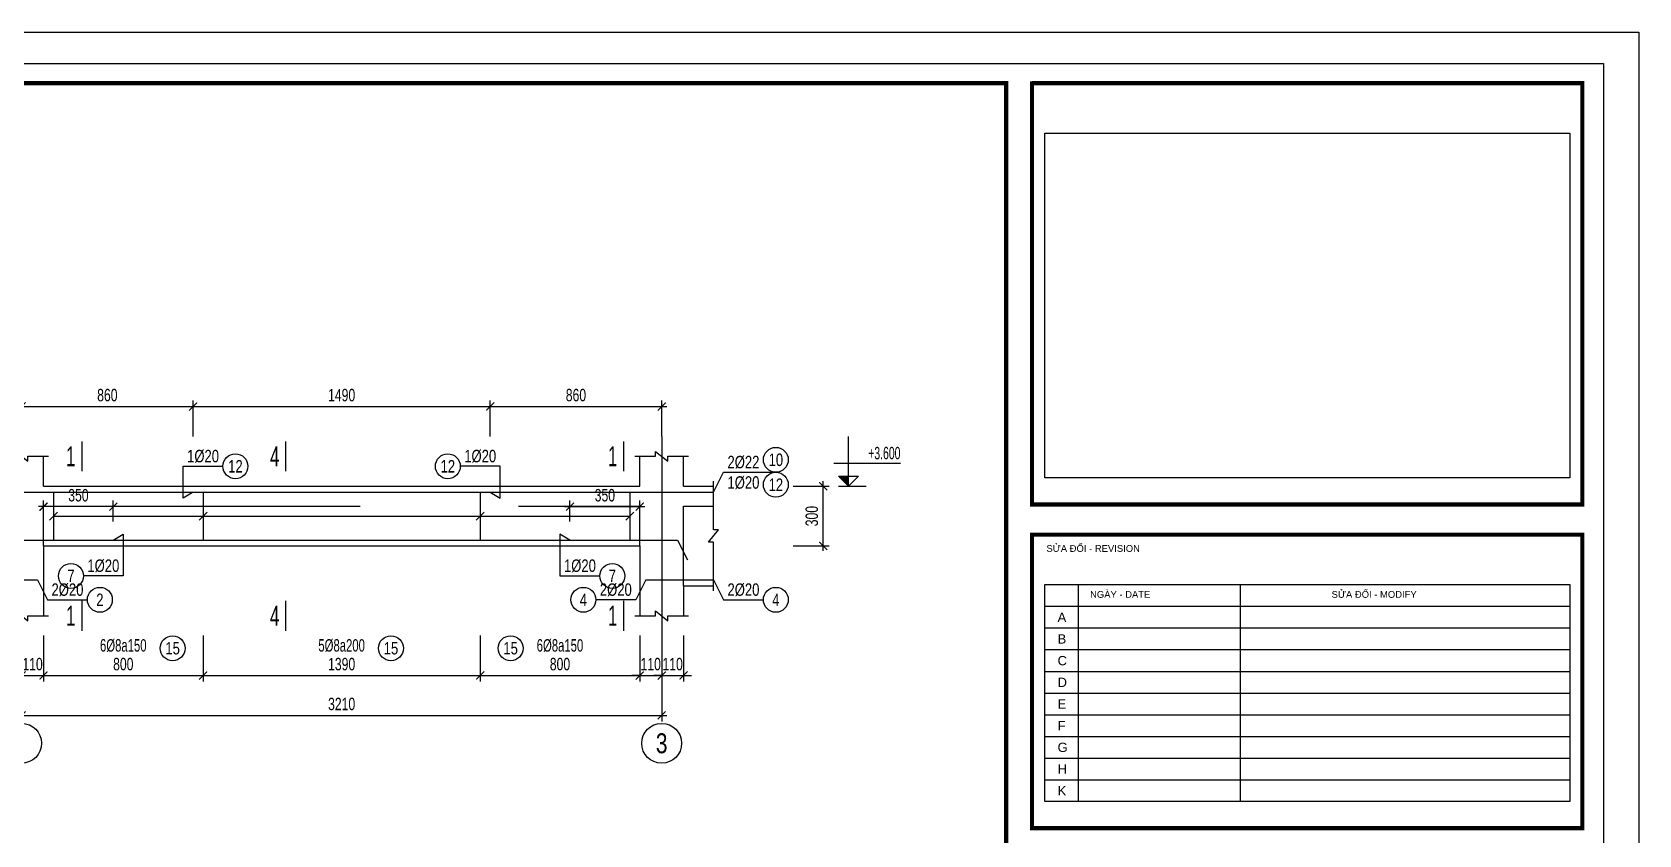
# Model space of a CAD drawing. Header units: inches. Extents: x 442278 to 842836, y -356313 to 59457.
# Drawn here: x 777702 to 785759, y -70314 to -66285 of the extents above; entities that cross this region are included whole.
import ezdxf
from ezdxf.enums import TextEntityAlignment as Align

# ---------------------------------------------------------------- set-up
doc = ezdxf.new("R2010")
doc.units = ezdxf.units.IN
doc.header["$LTSCALE"] = 250
doc.header["$MEASUREMENT"] = 0
doc.linetypes.add('CENTER', pattern=[50.8, 31.75, -6.35, 6.35, -6.35])
doc.linetypes.add('HIDDEN', pattern=[9.525, 6.35, -3.175])
for name, color, linetype in [('3', 9, 'Continuous'), ('gsgsdfg', 31, 'Continuous'), ('LA.BT', 7, 'Continuous'), ('LA.DIM', 251, 'Continuous'), ('LA.DUT', 251, 'HIDDEN'), ('LA.KHAC', 252, 'Continuous'), ('LA.MC', 6, 'Continuous'), ('LA.TC', 3, 'Continuous'), ('LA.TD', 30, 'Continuous'), ('LA.TEXT', 60, 'Continuous'), ('LA.TEXT.MC', 120, 'Continuous'), ('LA.TRUC', 251, 'CENTER'), ('NETTHAY', 8, 'Continuous'), ('NTHAY', 8, 'Continuous'), ('t', 153, 'Continuous')]:
    doc.layers.add(name, color=color, linetype=linetype)
doc.styles.add('S.BTEXT', font='arial.ttf', dxfattribs={"width": 0.75})
doc.styles.add('S.STEXT', font='arial.ttf', dxfattribs={"width": 0.7})
doc.styles.add('VnAvantH', font='', dxfattribs={"width": 0.7})
doc.styles.add('XREF_ISO_A1_VER$0$SWIS721', font='swiss.ttf')
doc.styles.get('VnAvantH').set_extended_font_data('.VnAvantH')
doc.dimstyles.new('S.DIM25', dxfattribs={"dimtxt": 62.5, "dimasz": 40, "dimexe": 30, "dimexo": 0, "dimgap": 25, "dimtad": 1, "dimdec": 0, "dimzin": 13, "dimdsep": 46, "dimtxsty": 'S.STEXT', "dimblk": 'ARCHTICK', "dimcen": 0, "dimdle": 25, "dimclrd": 251, "dimclre": 251, "dimclrt": 60, "dimadec": 0, "dimazin": 0, "dimtfac": 1, "dimtdec": 0, "dimtix": 1, "dimtmove": 2, "dimatfit": 3, "dimfxl": 1, "dimtolj": 1, "dimtzin": 13, "dimarcsym": 0})

# ---------------------------------------------------------------- blocks, each defined once
blk = doc.blocks.new('_ArchTick')
at = {"color": 0, "linetype": 'ByBlock', "const_width": 0.15}
blk.add_lwpolyline([(-0.5, -0.5), (0.5, 0.5)], dxfattribs=at)
blk = doc.blocks.new('*D632')
at = {"layer": 'DEFPOINTS', "color": 0, "transparency": 16777216}
for p in [(779948.7, -69314), (780748.7, -69314), (780748.7, -69514)]:
    blk.add_point(p, dxfattribs=at)
at = {"layer": 'LA.DIM', "color": 251, "lineweight": -2, "transparency": 16777216}
for p, q in [((779948.7, -69314), (779948.7, -69544)), ((780748.7, -69314), (780748.7, -69544)), ((779923.7, -69514), (780773.7, -69514))]:
    blk.add_line(p, q, dxfattribs=at)
at = {"layer": 'LA.DIM', "color": 251, "lineweight": -2, "transparency": 16777216, "xscale": 40, "yscale": 40, "zscale": 40, "rotation": 180}
blk.add_blockref('_ArchTick', (779948.7, -69514), dxfattribs=at)
at = {"layer": 'LA.DIM', "color": 251, "lineweight": -2, "transparency": 16777216, "xscale": 40, "yscale": 40, "zscale": 40}
blk.add_blockref('_ArchTick', (780748.7, -69514), dxfattribs=at)
at = {"layer": 'LA.DIM', "color": 60, "transparency": 16777216, "insert": (780348.7, -69457.1), "char_height": 62.5, "attachment_point": 5, "style": 'S.STEXT'}
blk.add_mtext('\\A1;800', dxfattribs=at)
blk = doc.blocks.new('*D633')
at = {"layer": 'DEFPOINTS', "color": 0, "transparency": 16777216}
for p in [(778558.7, -69314), (779948.7, -69314), (779948.7, -69514)]:
    blk.add_point(p, dxfattribs=at)
at = {"layer": 'LA.DIM', "color": 251, "lineweight": -2, "transparency": 16777216}
for p, q in [((778558.7, -69314), (778558.7, -69544)), ((779948.7, -69314), (779948.7, -69544)), ((778533.7, -69514), (779973.7, -69514))]:
    blk.add_line(p, q, dxfattribs=at)
at = {"layer": 'LA.DIM', "color": 251, "lineweight": -2, "transparency": 16777216, "xscale": 40, "yscale": 40, "zscale": 40, "rotation": 180}
blk.add_blockref('_ArchTick', (778558.7, -69514), dxfattribs=at)
at = {"layer": 'LA.DIM', "color": 251, "lineweight": -2, "transparency": 16777216, "xscale": 40, "yscale": 40, "zscale": 40}
blk.add_blockref('_ArchTick', (779948.7, -69514), dxfattribs=at)
at = {"layer": 'LA.DIM', "color": 60, "transparency": 16777216, "insert": (779253.7, -69457.1), "char_height": 62.5, "attachment_point": 5, "style": 'S.STEXT'}
blk.add_mtext('\\A1;1390', dxfattribs=at)
blk = doc.blocks.new('*D634')
at = {"layer": 'DEFPOINTS', "color": 0, "transparency": 16777216}
for p in [(777758.7, -69314), (778558.7, -69314), (778558.7, -69514)]:
    blk.add_point(p, dxfattribs=at)
at = {"layer": 'LA.DIM', "color": 251, "lineweight": -2, "transparency": 16777216}
for p, q in [((777758.7, -69314), (777758.7, -69544)), ((778558.7, -69314), (778558.7, -69544)), ((777733.7, -69514), (778583.7, -69514))]:
    blk.add_line(p, q, dxfattribs=at)
at = {"layer": 'LA.DIM', "color": 251, "lineweight": -2, "transparency": 16777216, "xscale": 40, "yscale": 40, "zscale": 40, "rotation": 180}
blk.add_blockref('_ArchTick', (777758.7, -69514), dxfattribs=at)
at = {"layer": 'LA.DIM', "color": 251, "lineweight": -2, "transparency": 16777216, "xscale": 40, "yscale": 40, "zscale": 40}
blk.add_blockref('_ArchTick', (778558.7, -69514), dxfattribs=at)
at = {"layer": 'LA.DIM', "color": 60, "transparency": 16777216, "insert": (778158.7, -69457.1), "char_height": 62.5, "attachment_point": 5, "style": 'S.STEXT'}
blk.add_mtext('\\A1;800', dxfattribs=at)
blk = doc.blocks.new('*D641')
at = {"layer": 'DEFPOINTS', "color": 0, "transparency": 16777216}
for p in [(780858.7, -68164), (779998.7, -68314), (780858.7, -68314)]:
    blk.add_point(p, dxfattribs=at)
at = {"layer": 'LA.DIM', "color": 251, "lineweight": -2, "transparency": 16777216}
for p, q in [((779973.7, -68164), (780883.7, -68164)), ((779998.7, -68314), (779998.7, -68134)), ((780858.7, -68314), (780858.7, -68134))]:
    blk.add_line(p, q, dxfattribs=at)
at = {"layer": 'LA.DIM', "color": 251, "lineweight": -2, "transparency": 16777216, "xscale": 40, "yscale": 40, "zscale": 40, "rotation": 180}
blk.add_blockref('_ArchTick', (779998.7, -68164), dxfattribs=at)
at = {"layer": 'LA.DIM', "color": 251, "lineweight": -2, "transparency": 16777216, "xscale": 40, "yscale": 40, "zscale": 40}
blk.add_blockref('_ArchTick', (780858.7, -68164), dxfattribs=at)
at = {"layer": 'LA.DIM', "color": 60, "transparency": 16777216, "insert": (780428.7, -68107.1), "char_height": 62.5, "attachment_point": 5, "style": 'S.STEXT'}
blk.add_mtext('\\A1;860', dxfattribs=at)
blk = doc.blocks.new('*D642')
at = {"layer": 'DEFPOINTS', "color": 0, "transparency": 16777216}
for p in [(779998.7, -68164), (778508.7, -68314), (779998.7, -68314)]:
    blk.add_point(p, dxfattribs=at)
at = {"layer": 'LA.DIM', "color": 251, "lineweight": -2, "transparency": 16777216}
for p, q in [((778483.7, -68164), (780023.7, -68164)), ((778508.7, -68314), (778508.7, -68134)), ((779998.7, -68314), (779998.7, -68134))]:
    blk.add_line(p, q, dxfattribs=at)
at = {"layer": 'LA.DIM', "color": 251, "lineweight": -2, "transparency": 16777216, "xscale": 40, "yscale": 40, "zscale": 40, "rotation": 180}
blk.add_blockref('_ArchTick', (778508.7, -68164), dxfattribs=at)
at = {"layer": 'LA.DIM', "color": 251, "lineweight": -2, "transparency": 16777216, "xscale": 40, "yscale": 40, "zscale": 40}
blk.add_blockref('_ArchTick', (779998.7, -68164), dxfattribs=at)
at = {"layer": 'LA.DIM', "color": 60, "transparency": 16777216, "insert": (779253.7, -68107.1), "char_height": 62.5, "attachment_point": 5, "style": 'S.STEXT'}
blk.add_mtext('\\A1;1490', dxfattribs=at)
blk = doc.blocks.new('*D643')
at = {"layer": 'DEFPOINTS', "color": 0, "transparency": 16777216}
for p in [(778508.7, -68164), (777648.7, -68314), (778508.7, -68314)]:
    blk.add_point(p, dxfattribs=at)
at = {"layer": 'LA.DIM', "color": 251, "lineweight": -2, "transparency": 16777216}
for p, q in [((777623.7, -68164), (778533.7, -68164)), ((777648.7, -68314), (777648.7, -68134)), ((778508.7, -68314), (778508.7, -68134))]:
    blk.add_line(p, q, dxfattribs=at)
at = {"layer": 'LA.DIM', "color": 251, "lineweight": -2, "transparency": 16777216, "xscale": 40, "yscale": 40, "zscale": 40, "rotation": 180}
blk.add_blockref('_ArchTick', (777648.7, -68164), dxfattribs=at)
at = {"layer": 'LA.DIM', "color": 251, "lineweight": -2, "transparency": 16777216, "xscale": 40, "yscale": 40, "zscale": 40}
blk.add_blockref('_ArchTick', (778508.7, -68164), dxfattribs=at)
at = {"layer": 'LA.DIM', "color": 60, "transparency": 16777216, "insert": (778078.7, -68107.1), "char_height": 62.5, "attachment_point": 5, "style": 'S.STEXT'}
blk.add_mtext('\\A1;860', dxfattribs=at)
blk = doc.blocks.new('*D648')
at = {"layer": 'DEFPOINTS', "color": 0, "transparency": 16777216}
for p in [(780748.7, -68666.5), (780398.7, -68741.5), (780748.7, -68741.5)]:
    blk.add_point(p, dxfattribs=at)
at = {"layer": 'LA.DIM', "color": 251, "lineweight": -2, "transparency": 16777216}
for p, q in [((780398.7, -68741.5), (780398.7, -68636.5)), ((780748.7, -68741.5), (780748.7, -68636.5)), ((780373.7, -68666.5), (780773.7, -68666.5))]:
    blk.add_line(p, q, dxfattribs=at)
at = {"layer": 'LA.DIM', "color": 251, "lineweight": -2, "transparency": 16777216, "xscale": 40, "yscale": 40, "zscale": 40, "rotation": 180}
blk.add_blockref('_ArchTick', (780398.7, -68666.5), dxfattribs=at)
at = {"layer": 'LA.DIM', "color": 251, "lineweight": -2, "transparency": 16777216, "xscale": 40, "yscale": 40, "zscale": 40}
blk.add_blockref('_ArchTick', (780748.7, -68666.5), dxfattribs=at)
at = {"layer": 'LA.DIM', "color": 60, "transparency": 16777216, "insert": (780573.7, -68609.6), "char_height": 62.5, "attachment_point": 5, "style": 'S.STEXT'}
blk.add_mtext('\\A1;350', dxfattribs=at)
blk = doc.blocks.new('*D649')
at = {"layer": 'DEFPOINTS', "color": 0, "transparency": 16777216}
for p in [(777758.7, -68666.5), (777758.7, -68741.5), (778108.7, -68741.5)]:
    blk.add_point(p, dxfattribs=at)
at = {"layer": 'LA.DIM', "color": 251, "lineweight": -2, "transparency": 16777216}
for p, q in [((777758.7, -68741.5), (777758.7, -68636.5)), ((778108.7, -68741.5), (778108.7, -68636.5)), ((778133.7, -68666.5), (777733.7, -68666.5))]:
    blk.add_line(p, q, dxfattribs=at)
at = {"layer": 'LA.DIM', "color": 251, "lineweight": -2, "transparency": 16777216, "xscale": 40, "yscale": 40, "zscale": 40, "rotation": 180}
blk.add_blockref('_ArchTick', (777758.7, -68666.5), dxfattribs=at)
at = {"layer": 'LA.DIM', "color": 251, "lineweight": -2, "transparency": 16777216, "xscale": 40, "yscale": 40, "zscale": 40}
blk.add_blockref('_ArchTick', (778108.7, -68666.5), dxfattribs=at)
at = {"layer": 'LA.DIM', "color": 60, "transparency": 16777216, "insert": (777933.7, -68609.6), "char_height": 62.5, "attachment_point": 5, "style": 'S.STEXT'}
blk.add_mtext('\\A1;350', dxfattribs=at)
blk = doc.blocks.new('*D652')
at = {"layer": 'DEFPOINTS', "color": 0, "transparency": 16777216}
for p in [(780858.7, -69314), (780968.7, -69314), (780968.7, -69514)]:
    blk.add_point(p, dxfattribs=at)
at = {"layer": 'LA.DIM', "color": 251, "lineweight": -2, "transparency": 16777216}
for p, q in [((780858.7, -69314), (780858.7, -69544)), ((780968.7, -69314), (780968.7, -69544)), ((780858.7, -69514), (780818.7, -69514)), ((780858.7, -69514), (780968.7, -69514)), ((780968.7, -69514), (781008.7, -69514))]:
    blk.add_line(p, q, dxfattribs=at)
at = {"layer": 'LA.DIM', "color": 251, "lineweight": -2, "transparency": 16777216, "xscale": 40, "yscale": 40, "zscale": 40}
blk.add_blockref('_ArchTick', (780858.7, -69514), dxfattribs=at)
at = {"layer": 'LA.DIM', "color": 251, "lineweight": -2, "transparency": 16777216, "xscale": 40, "yscale": 40, "zscale": 40, "rotation": 180}
blk.add_blockref('_ArchTick', (780968.7, -69514), dxfattribs=at)
at = {"layer": 'LA.DIM', "color": 60, "transparency": 16777216, "insert": (780913.7, -69457.1), "char_height": 62.5, "attachment_point": 5, "style": 'S.STEXT'}
blk.add_mtext('\\A1;110', dxfattribs=at)
blk = doc.blocks.new('*D653')
at = {"layer": 'DEFPOINTS', "color": 0, "transparency": 16777216}
for p in [(780748.7, -69314), (780858.7, -69314), (780858.7, -69514)]:
    blk.add_point(p, dxfattribs=at)
at = {"layer": 'LA.DIM', "color": 251, "lineweight": -2, "transparency": 16777216}
for p, q in [((780748.7, -69314), (780748.7, -69544)), ((780858.7, -69314), (780858.7, -69544)), ((780748.7, -69514), (780708.7, -69514)), ((780748.7, -69514), (780858.7, -69514)), ((780858.7, -69514), (780898.7, -69514))]:
    blk.add_line(p, q, dxfattribs=at)
at = {"layer": 'LA.DIM', "color": 251, "lineweight": -2, "transparency": 16777216, "xscale": 40, "yscale": 40, "zscale": 40}
blk.add_blockref('_ArchTick', (780748.7, -69514), dxfattribs=at)
at = {"layer": 'LA.DIM', "color": 251, "lineweight": -2, "transparency": 16777216, "xscale": 40, "yscale": 40, "zscale": 40, "rotation": 180}
blk.add_blockref('_ArchTick', (780858.7, -69514), dxfattribs=at)
at = {"layer": 'LA.DIM', "color": 60, "transparency": 16777216, "insert": (780803.7, -69457.1), "char_height": 62.5, "attachment_point": 5, "style": 'S.STEXT'}
blk.add_mtext('\\A1;110', dxfattribs=at)
blk = doc.blocks.new('*D654')
at = {"layer": 'DEFPOINTS', "color": 0, "transparency": 16777216}
for p in [(777648.7, -69314), (777758.7, -69314), (777758.7, -69514)]:
    blk.add_point(p, dxfattribs=at)
at = {"layer": 'LA.DIM', "color": 251, "lineweight": -2, "transparency": 16777216}
for p, q in [((777648.7, -69314), (777648.7, -69544)), ((777758.7, -69314), (777758.7, -69544)), ((777648.7, -69514), (777608.7, -69514)), ((777648.7, -69514), (777758.7, -69514)), ((777758.7, -69514), (777798.7, -69514))]:
    blk.add_line(p, q, dxfattribs=at)
at = {"layer": 'LA.DIM', "color": 251, "lineweight": -2, "transparency": 16777216, "xscale": 40, "yscale": 40, "zscale": 40}
blk.add_blockref('_ArchTick', (777648.7, -69514), dxfattribs=at)
at = {"layer": 'LA.DIM', "color": 251, "lineweight": -2, "transparency": 16777216, "xscale": 40, "yscale": 40, "zscale": 40, "rotation": 180}
blk.add_blockref('_ArchTick', (777758.7, -69514), dxfattribs=at)
at = {"layer": 'LA.DIM', "color": 60, "transparency": 16777216, "insert": (777703.7, -69457.1), "char_height": 62.5, "attachment_point": 5, "style": 'S.STEXT'}
blk.add_mtext('\\A1;110', dxfattribs=at)
blk = doc.blocks.new('*D658')
at = {"layer": 'DEFPOINTS', "color": 0, "transparency": 16777216}
for p in [(777648.7, -69314), (780858.7, -69314), (780858.7, -69714)]:
    blk.add_point(p, dxfattribs=at)
at = {"layer": 'LA.DIM', "color": 251, "lineweight": -2, "transparency": 16777216}
for p, q in [((777648.7, -69314), (777648.7, -69744)), ((780858.7, -69314), (780858.7, -69744)), ((777623.7, -69714), (780883.7, -69714))]:
    blk.add_line(p, q, dxfattribs=at)
at = {"layer": 'LA.DIM', "color": 251, "lineweight": -2, "transparency": 16777216, "xscale": 40, "yscale": 40, "zscale": 40, "rotation": 180}
blk.add_blockref('_ArchTick', (777648.7, -69714), dxfattribs=at)
at = {"layer": 'LA.DIM', "color": 251, "lineweight": -2, "transparency": 16777216, "xscale": 40, "yscale": 40, "zscale": 40}
blk.add_blockref('_ArchTick', (780858.7, -69714), dxfattribs=at)
at = {"layer": 'LA.DIM', "color": 60, "transparency": 16777216, "insert": (779253.7, -69657.1), "char_height": 62.5, "attachment_point": 5, "style": 'S.STEXT'}
blk.add_mtext('\\A1;3210', dxfattribs=at)
blk = doc.blocks.new('*D661')
at = {"layer": 'DEFPOINTS', "color": 0, "transparency": 16777216}
for p in [(781518.7, -68564), (781668.7, -68564), (781518.7, -68864)]:
    blk.add_point(p, dxfattribs=at)
at = {"layer": 'LA.DIM', "color": 251, "lineweight": -2, "transparency": 16777216}
for p, q in [((781518.7, -68564), (781698.7, -68564)), ((781668.7, -68889), (781668.7, -68539)), ((781518.7, -68864), (781698.7, -68864))]:
    blk.add_line(p, q, dxfattribs=at)
at = {"layer": 'LA.DIM', "color": 251, "lineweight": -2, "transparency": 16777216, "xscale": 40, "yscale": 40, "zscale": 40}
for p, rotation in [((781668.7, -68564), 90), ((781668.7, -68864), 270)]:
    blk.add_blockref('_ArchTick', p, dxfattribs=dict(at, rotation=rotation))
at = {"layer": 'LA.DIM', "color": 60, "transparency": 16777216, "insert": (781611.7, -68714), "char_height": 62.5, "attachment_point": 5, "rotation": 90, "style": 'S.STEXT'}
blk.add_mtext('\\A1;300', dxfattribs=at)
blk = doc.blocks.new('BLOCK.COS')
at = {"layer": 'LA.KHAC'}
blk.add_hatch(color=256, dxfattribs=at).paths.add_polyline_path([(37.5, 50), (87.5, 0), (87.5, 50)])
at = {"layer": 'LA.KHAC', "color": 5}
for p, q in [((37.5, 50), (137.5, 50)), ((87.5, 0), (37.5, 50)), ((37.5, 0), (175, 0)), ((87.5, 0), (87.5, 50)), ((87.5, 0), (137.5, 50))]:
    blk.add_line(p, q, dxfattribs=at)
blk = doc.blocks.new('KHUNG CHUAN SEICO')
at = {"layer": 'DEFPOINTS', "lineweight": -3, "ltscale": 2000}
blk.add_lwpolyline([(0, 397.16), (572.13, 397.16), (572.13, 0), (0, 0)], close=True, dxfattribs=at)
at = {"layer": 'gsgsdfg'}
blk.add_lwpolyline([(0, 397.16), (572.13, 397.16), (572.13, 0), (0, 0)], close=True, dxfattribs=at)
blk.add_lwpolyline([(0, 397.16), (572.13, 397.16), (572.13, 0), (0, 0)], close=True, dxfattribs=at)
at = {"layer": 'NETTHAY', "ltscale": 0.5}
for points, const_width in [([(26.26, 388.15), (460.75, 388.15), (460.75, 7.88), (26.26, 7.88), (26.26, 388.51)], 0.743), ([(465.32, 388.15), (562.18, 388.15), (562.18, 313.94), (465.32, 313.94), (465.32, 388.51)], 0.74), ([(465.32, 308.63), (562.18, 308.63), (562.18, 256.95), (465.32, 256.95), (465.32, 309)], 0.74)]:
    blk.add_lwpolyline(points, dxfattribs=dict(at, const_width=const_width))
at = {"layer": 'NTHAY', "lineweight": -3, "ltscale": 2000}
for p, q in [((473.5, 261.64), (473.5, 299.84)), ((502.03, 261.64), (502.03, 299.84)), ((467.64, 296.02), (559.96, 296.02)), ((467.64, 292.2), (559.96, 292.2)), ((467.64, 288.38), (559.96, 288.38)), ((467.64, 284.56), (559.96, 284.56)), ((467.64, 280.74), (559.96, 280.74)), ((467.64, 276.92), (559.96, 276.92)), ((467.64, 273.1), (559.96, 273.1)), ((467.64, 269.28), (559.96, 269.28)), ((467.64, 265.46), (559.96, 265.46))]:
    blk.add_line(p, q, dxfattribs=at)
for points in [[(24.06, 391.61), (565.91, 391.61), (565.91, 5.55), (24.06, 5.55)], [(467.54, 379.35), (559.96, 379.35), (559.96, 318.63), (467.54, 318.63)], [(467.54, 299.84), (559.96, 299.84), (559.96, 261.64), (467.54, 261.64)]]:
    blk.add_lwpolyline(points, close=True, dxfattribs=at)
at = {"layer": 'NTHAY', "lineweight": -3, "ltscale": 2000, "const_width": 0.329}
blk.add_lwpolyline([(465.32, 308.63), (562.18, 308.63), (562.18, 256.95), (465.32, 256.95)], close=True, dxfattribs=at)
at = {"layer": '3', "ltscale": 0.5, "style": 'VnAvantH'}
for tag, height, p in [('DRAWING1', 4.75, (514.01, 46.77)), ('DRAWING2', 4.75, (514.07, 36.02)), ('DATE', 2.5, (477.02, 18.64))]:
    blk.add_attdef(tag, text='', height=height, dxfattribs=at).set_placement(p, align=Align.CENTER)
at = {"layer": 't', "lineweight": -3, "width": 39.4464, "attachment_point": 1, "style": 'XREF_ISO_A1_VER$0$SWIS721'}
for s, insert, char_height in [('{\\fArial|b0|i0|c0|p34;SỬA ĐỔI - REVISION}', (467.85, 306.8), 1.1889), ('{\\fArial|b0|i0|c0|p34;NGÀY - DATE}', (475.53, 298.7), 1.1889), ('{\\fArial|b0|i0|c0|p34;SỬA ĐỔI - MODIFY}', (518.05, 298.7), 1.1889), ('{\\f.VnArialH|b0|i0|c0|p34;a}', (469.81, 294.91), 1.6436)]:
    blk.add_mtext(s, dxfattribs=dict(at, insert=insert, char_height=char_height))
at = {"layer": 't', "lineweight": 9, "char_height": 1.6436, "width": 39.4464, "attachment_point": 1, "style": 'XREF_ISO_A1_VER$0$SWIS721'}
for s, insert in [('{\\f.VnArialH|b0|i0|c0|p34;b}', (469.81, 291.09)), ('{\\f.VnArialH|b0|i0|c0|p34;c}', (469.81, 287.27)), ('{\\f.VnArialH|b0|i0|c0|p34;d}', (469.81, 283.45)), ('{\\f.VnArialH|b0|i0|c0|p34;e}', (469.81, 279.63)), ('{\\f.VnArialH|b0|i0|c0|p34;f}', (469.81, 275.81)), ('{\\f.VnArialH|b0|i0|c0|p34;g}', (469.81, 271.99)), ('{\\f.VnArialH|b0|i0|c0|p34;h}', (469.81, 268.17)), ('{\\f.VnArialH|b0|i0|c0|p34;k}', (469.81, 264.35))]:
    blk.add_mtext(s, dxfattribs=dict(at, insert=insert))

msp = doc.modelspace()

# ---------------------------------------------------------------- linework, layer by layer
at = {"layer": 'LA.BT'}
for p, q in [((777758.67, -68564.02), (777758.67, -68414.02)), ((780748.67, -68564.02), (780748.67, -68414.02)), ((780968.67, -68564.02), (780968.67, -68414.02)), ((777758.67, -68564.02), (780748.67, -68564.02)), ((780968.67, -68564.02), (781118.67, -68564.02)), ((777758.67, -68864.02), (777758.67, -69214.02)), ((777758.67, -68864.02), (780748.67, -68864.02)), ((780748.67, -68864.02), (780748.67, -69214.02)), ((780968.67, -69064.02), (780968.67, -69214.02)), ((780968.67, -69064.02), (781118.67, -69064.02))]:
    msp.add_line(p, q, dxfattribs=at)
at = {"layer": 'LA.DUT'}
for p, q in [((777758.67, -68864.02), (777758.67, -68664.02)), ((777758.67, -68664.02), (780748.67, -68664.02)), ((780748.67, -68864.02), (780748.67, -68664.02)), ((780968.67, -69064.02), (780968.67, -68664.02)), ((780968.67, -68664.02), (781118.67, -68664.02))]:
    msp.add_line(p, q, dxfattribs=at)
at = {"layer": 'LA.KHAC'}
for p, q in [((781796.17, -68564.02), (781796.17, -68314.02)), ((778458.67, -68624.02), (778458.67, -68464.02)), ((778458.67, -68464.02), (778658.67, -68464.02)), ((780048.67, -68464.02), (779848.67, -68464.02)), ((780048.67, -68624.02), (780048.67, -68464.02)), ((781721.17, -68449.02), (782056.17, -68449.02)), ((781118.67, -68594.02), (781168.67, -68494.02)), ((781168.67, -68494.02), (781431.17, -68494.02)), ((777808.67, -68714.02), (780698.67, -68714.02)), ((778158.67, -68804.02), (778158.67, -69014.02)), ((780348.67, -68804.02), (780348.67, -69014.02)), ((780938.67, -68834.02), (780988.67, -68934.02)), ((777728.67, -69034.02), (777778.67, -69134.02)), ((778158.67, -69014.02), (777958.67, -69014.02)), ((780348.67, -69014.02), (780548.67, -69014.02)), ((780778.67, -69034.02), (780728.67, -69134.02)), ((781118.67, -69034.02), (781168.67, -69134.02)), ((777778.67, -69134.02), (777978.67, -69134.02)), ((780728.67, -69134.02), (780528.67, -69134.02)), ((781168.67, -69134.02), (781368.67, -69134.02))]:
    msp.add_line(p, q, dxfattribs=at)
at = {"layer": 'LA.KHAC', "color": 3}
for p, q in [((777788.67, -68734.02), (777828.67, -68694.02)), ((778538.67, -68734.02), (778578.67, -68694.02)), ((779928.67, -68734.02), (779968.67, -68694.02)), ((780678.67, -68734.02), (780718.67, -68694.02))]:
    msp.add_line(p, q, dxfattribs=at)
at = {"layer": 'LA.KHAC'}
for points in [[(777513.67, -68414.02), (777617.42, -68414.02), (777617.42, -68389.02), (777679.92, -68439.02), (777679.92, -68414.02), (777783.67, -68414.02)], [(780723.67, -68414.02), (780827.42, -68414.02), (780827.42, -68389.02), (780889.92, -68439.02), (780889.92, -68414.02), (780993.67, -68414.02)], [(781118.67, -69089.02), (781118.67, -68845.27), (781093.67, -68845.27), (781143.67, -68782.77), (781118.67, -68782.77), (781118.67, -68539.02)], [(777513.67, -69214.02), (777617.42, -69214.02), (777617.42, -69189.02), (777679.92, -69239.02), (777679.92, -69214.02), (777783.67, -69214.02)], [(780723.67, -69214.02), (780827.42, -69214.02), (780827.42, -69189.02), (780889.92, -69239.02), (780889.92, -69214.02), (780993.67, -69214.02)]]:
    msp.add_lwpolyline(points, dxfattribs=at)
for centre, radius in [((778721.17, -68464.02), 62.5), ((779786.17, -68464.02), 62.5), ((781431.17, -68431.52), 62.5), ((781431.17, -68556.52), 62.5), ((777896.17, -69014.02), 62.5), ((780611.17, -69014.02), 62.5), ((778041.17, -69134.02), 62.5), ((780466.17, -69134.02), 62.5), ((781431.17, -69134.02), 62.5), ((778406.17, -69377.02), 62.5), ((779501.17, -69377.02), 62.5), ((780101.17, -69377.02), 62.5), ((777648.67, -69854.02), 100), ((780858.67, -69854.02), 100)]:
    msp.add_circle(centre, radius, dxfattribs=at)
at = {"layer": 'LA.MC'}
for p, q in [((777952, -68489.02), (777952, -68339.02)), ((778974.5, -68489.02), (778974.5, -68339.02)), ((780669.5, -68489.02), (780669.5, -68339.02)), ((777952, -69289.02), (777952, -69139.02)), ((778974.5, -69289.02), (778974.5, -69139.02)), ((780669.5, -69289.02), (780669.5, -69139.02))]:
    msp.add_line(p, q, dxfattribs=at)
at = {"layer": 'LA.TC'}
for p, q in [((771198.67, -68594.02), (781118.67, -68594.02)), ((776288.67, -68594.02), (778508.67, -68594.02)), ((778508.67, -68594.02), (778458.67, -68624.02)), ((779998.67, -68594.02), (780048.67, -68624.02)), ((779998.67, -68594.02), (781118.67, -68594.02)), ((778108.67, -68834.02), (778158.67, -68804.02)), ((780398.67, -68834.02), (780348.67, -68804.02)), ((777568.67, -68834.02), (780938.67, -68834.02)), ((778108.67, -68834.02), (780398.67, -68834.02)), ((772368.67, -69034.02), (777728.67, -69034.02)), ((780778.67, -69034.02), (781118.67, -69034.02))]:
    msp.add_line(p, q, dxfattribs=at)
at = {"layer": 'LA.TD'}
for p, q in [((777808.67, -68594.02), (777808.67, -68834.02)), ((778558.67, -68594.02), (778558.67, -68834.02)), ((779948.67, -68594.02), (779948.67, -68834.02)), ((780698.67, -68594.02), (780698.67, -68834.02))]:
    msp.add_line(p, q, dxfattribs=at)
at = {"layer": 'LA.TRUC'}
msp.add_line((780858.67, -68314.02), (780858.67, -69314.02), dxfattribs=at)

# ---------------------------------------------------------------- block references
at = {"layer": 'LA.DIM', "xscale": 28.48944269395451, "yscale": 28.48944269378438, "zscale": 28.48944269370384}
msp.add_blockref('KHUNG CHUAN SEICO', (769459.36, -77600.02), dxfattribs=at)
at = {"layer": 'LA.KHAC'}
msp.add_blockref('BLOCK.COS', (781708.67, -68564.02), dxfattribs=at)

# ---------------------------------------------------------------- texts
at = {"layer": 'LA.TEXT', "style": 'S.STEXT'}
for s, width, p in [('1%%c20', 0.75, (778558.67, -68444.02)), ('1%%c20', 0.75, (779948.67, -68444.02)), ('2%%c22', 0.75, (781268.67, -68474.02)), ('1%%c20', 0.75, (781268.67, -68576.52)), ('1%%c20', 0.75, (778058.67, -68994.02)), ('1%%c20', 0.75, (780448.67, -68994.02)), ('2%%c20', 0.75, (777878.67, -69114.02)), ('2%%c20', 0.75, (780628.67, -69114.02)), ('2%%c20', 0.75, (781268.67, -69114.02)), ('6%%c8a150', 0.65, (778158.67, -69394.02)), ('5%%c8a200', 0.65, (779253.67, -69394.02)), ('6%%c8a150', 0.65, (780348.67, -69394.02))]:
    msp.add_text(s, height=62.5, dxfattribs=dict(at, width=width)).set_placement(p, align=Align.CENTER)
at = {"layer": 'LA.TEXT', "style": 'S.STEXT', "width": 0.75}
for s, p in [('10', (781431.17, -68431.52)), ('12', (778721.17, -68464.02)), ('12', (779786.17, -68464.02)), ('12', (781431.17, -68556.52)), ('7', (777896.17, -69014.02)), ('7', (780611.17, -69014.02)), ('2', (778041.17, -69134.02)), ('4', (780466.17, -69134.02)), ('4', (781431.17, -69134.02)), ('15', (778406.17, -69377.02)), ('15', (779501.17, -69377.02)), ('15', (780101.17, -69377.02))]:
    msp.add_text(s, height=62.5, dxfattribs=at).set_placement(p, align=Align.MIDDLE_CENTER)
at = {"layer": 'LA.TEXT', "style": 'S.STEXT', "width": 0.6}
msp.add_text('+3.600', height=62.5, dxfattribs=at).set_placement((782056.17, -68429.02), align=Align.RIGHT)
at = {"layer": 'LA.TEXT', "color": 4, "style": 'S.BTEXT', "width": 0.75}
msp.add_text('3', height=100, dxfattribs=at).set_placement((780858.67, -69854.02), align=Align.MIDDLE_CENTER)
at = {"layer": 'LA.TEXT.MC', "style": 'S.BTEXT', "width": 0.6}
for s, p in [('1', (777918.67, -68464.02)), ('4', (778941.17, -68464.02)), ('1', (780636.17, -68464.02)), ('1', (777918.67, -69264.02)), ('4', (778941.17, -69264.02)), ('1', (780636.17, -69264.02))]:
    msp.add_text(s, height=100, dxfattribs=at).set_placement(p, align=Align.RIGHT)

# ---------------------------------------------------------------- dimensions: what is measured, and where the dimension line sits
at = {"layer": 'LA.DIM'}
for base, p1, p2, picture, middle in [((778508.67, -68164.02), (777648.67, -68314.02), (778508.67, -68314.02), '*D643', (778078.67, -68107.11)), ((779998.67, -68164.02), (778508.67, -68314.02), (779998.67, -68314.02), '*D642', (779253.67, -68107.11)), ((780858.67, -68164.02), (779998.67, -68314.02), (780858.67, -68314.02), '*D641', (780428.67, -68107.11)), ((777758.67, -68666.52), (778108.67, -68741.52), (777758.67, -68741.52), '*D649', (777933.67, -68609.59)), ((780748.67, -68666.52), (780398.67, -68741.52), (780748.67, -68741.52), '*D648', (780573.67, -68609.59)), ((777758.67, -69514.02), (777648.67, -69314.02), (777758.67, -69314.02), '*D654', (777703.67, -69457.11)), ((780858.67, -69714.02), (777648.67, -69314.02), (780858.67, -69314.02), '*D658', (779253.67, -69657.09)), ((778558.67, -69514.02), (777758.67, -69314.02), (778558.67, -69314.02), '*D634', (778158.67, -69457.11)), ((779948.67, -69514.02), (778558.67, -69314.02), (779948.67, -69314.02), '*D633', (779253.67, -69457.09)), ((780748.67, -69514.02), (779948.67, -69314.02), (780748.67, -69314.02), '*D632', (780348.67, -69457.11)), ((780858.67, -69514.02), (780748.67, -69314.02), (780858.67, -69314.02), '*D653', (780803.67, -69457.11)), ((780968.67, -69514.02), (780858.67, -69314.02), (780968.67, -69314.02), '*D652', (780913.67, -69457.11))]:
    dim = msp.add_linear_dim(base=base, p1=p1, p2=p2, dimstyle='S.DIM25', dxfattribs=at)
    dim.commit()
    dim.dimension.update_dxf_attribs({"geometry": picture, "text_midpoint": middle})
dim = msp.add_linear_dim(base=(781668.67, -68564.02), p1=(781518.67, -68864.02), p2=(781518.67, -68564.02), angle=90, dimstyle='S.DIM25', dxfattribs=at)
dim.commit()
dim.dimension.update_dxf_attribs({"geometry": '*D661', "text_midpoint": (781611.74, -68714.02)})

doc.saveas('drawing.dxf')
